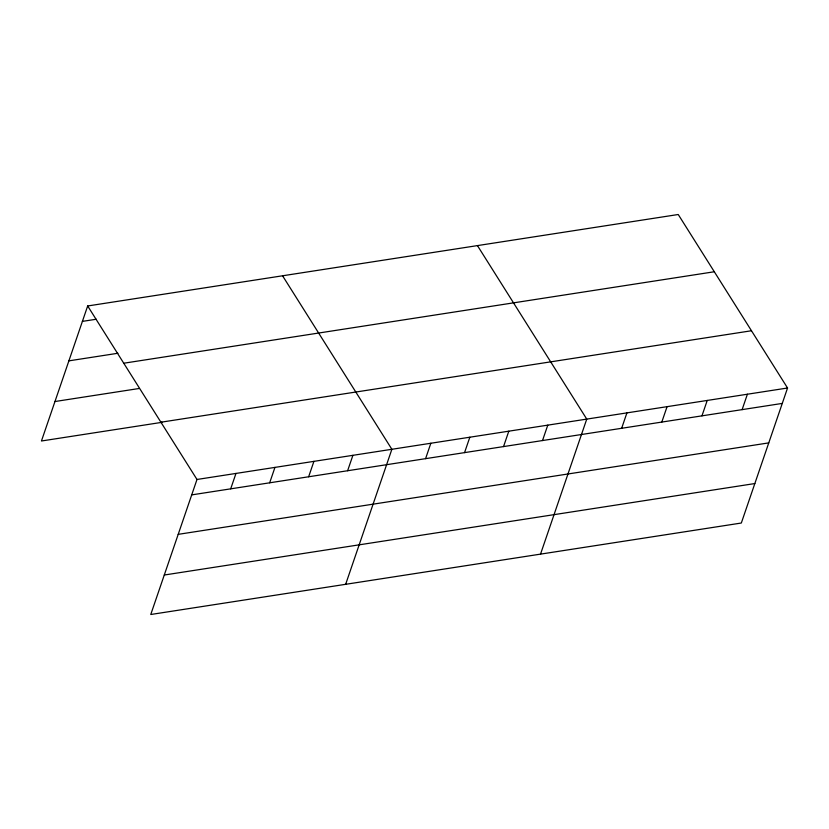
<?xml version="1.0" encoding="UTF-8"?>
<svg xmlns="http://www.w3.org/2000/svg" width="829" height="829" viewBox="0 0 829 829"><rect width="100%" height="100%" fill="white"/><g stroke="black" fill="none" stroke-linecap="round" stroke-linejoin="round"><path stroke-width="1.24" d="M87.677 305.974L196.991 479.473L150.764 614.496L741.323 523.026L787.55 388.003L678.236 214.504L87.677 305.974L41.45 440.997L162.152 422.303M230.69 488.851L235.975 473.432M269.674 482.81L274.948 467.401M308.647 476.779L313.922 461.359M347.62 470.737L352.905 455.328M345.652 584.31L391.879 449.287L282.565 275.788M425.578 458.665L430.852 443.246M464.551 452.624L469.836 437.215M503.535 446.593L508.809 431.173M542.508 440.551L547.782 425.142M540.529 554.124L586.756 419.101L477.442 245.602M621.646 428.292L626.921 412.883M661.801 422.075L667.076 406.666M701.956 415.857L707.23 400.438M742.11 409.64L747.395 394.221M82.403 321.383L96.237 319.248M68.89 360.853L117.925 353.258M123.749 363.226L714.308 271.757M54.963 401.526L139.199 388.48M160.919 422.22L751.478 330.75M196.991 479.473L787.55 388.003M191.717 494.882L782.275 403.412M178.204 534.353L768.763 442.883M164.277 575.025L754.836 483.556"/></g></svg>
